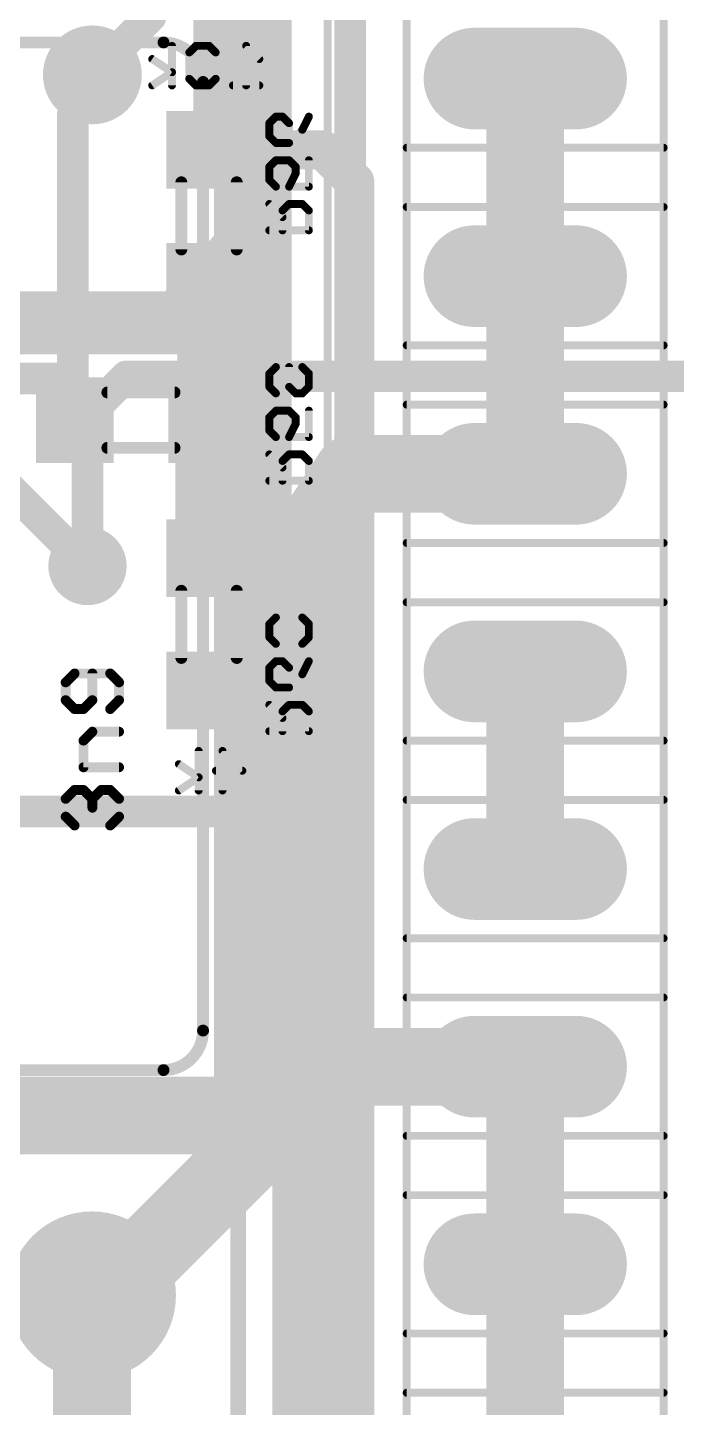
# Model space of a CAD drawing. Header units: inches. Extents: x -5 to 142, y -3 to 122.
# Drawn here: x 118.79 to 127.13, y 42.81 to 60.55 of the extents above; entities that cross this region are included whole.
import ezdxf

# ---------------------------------------------------------------- set-up
doc = ezdxf.new("R2010")
doc.units = ezdxf.units.IN
doc.header["$MEASUREMENT"] = 0
for name, color, linetype in [('1', 22, 'Continuous'), ('15', 22, 'Continuous'), ('16', 175, 'Continuous'), ('17', 82, 'Continuous'), ('18', 82, 'Continuous'), ('2', 175, 'Continuous'), ('21', 253, 'Continuous'), ('26', 253, 'Continuous'), ('27', 253, 'Continuous'), ('28', 253, 'Continuous'), ('51', 253, 'Continuous'), ('52', 253, 'Continuous')]:
    doc.layers.add(name, color=color, linetype=linetype)

# ---------------------------------------------------------------- blocks, each defined once
blk = doc.blocks.new('ROUNDP')
at = {"const_width": 0.5}
blk.add_lwpolyline([(0, -0.25, 1), (0, 0.25, 1), (0, -0.25)], format="xyb", dxfattribs=at)
blk = doc.blocks.new('RECT')
blk.add_solid([(-0.5, -0.5), (0.5, -0.5), (-0.5, 0.5), (0.5, 0.5)])
blk = doc.blocks.new('LONGP100')
at = {"const_width": 1}
blk.add_lwpolyline([(-0.5, 0), (0.5, 0)], dxfattribs=at)
at = {"const_width": 0.5}
for points in [[(-0.5, 0.25, 1), (-0.5, -0.25)], [(0.5, -0.25, 1), (0.5, 0.25)]]:
    blk.add_lwpolyline(points, format="xyb", dxfattribs=at)
blk = doc.blocks.new('ROUNDV')
at = {"const_width": 0.5}
blk.add_lwpolyline([(0, -0.25, 1), (0, 0.25, 1), (0, -0.25)], format="xyb", dxfattribs=at)

msp = doc.modelspace()

# ---------------------------------------------------------------- linework, layer by layer
at = {"layer": '1'}
for points, const_width in [([(121.5938, 81.9062), (121.5938, 57.7188)], 0.8128), ([(120.375, 65.625), (120.375, 60.6875)], 0.4064), ([(122.9375, 50.75), (122.9375, 61.0938)], 0.4064), ([(120.375, 60.6875), (119.625, 59.9375)], 0.4064), ([(125.19, 59.89), (125.19, 57.35)], 1), ([(121.5938, 57.7188), (120.75, 56.75)], 0.8128), ([(125.19, 57.35), (125.19, 54.81)], 1), ([(120.75, 56.75), (106, 56.75)], 0.8128), ([(125.19, 52.27), (125.19, 49.73)], 1), ([(122.8438, 50.4688), (122.9375, 50.75)], 0.4064), ([(113.0312, 50.4688), (122.8438, 50.4688)], 0.4064), ([(121.6875, 46.5625), (122.3125, 47.1875)], 1), ([(122.3125, 47.1875), (125.1875, 47.1875)], 1), ([(125.1875, 47.1875), (125.19, 47.19)], 1), ([(125.19, 47.19), (125.19, 44.65)], 1), ([(118.25, 46.5625), (121.6875, 46.5625)], 1), ([(125.19, 44.65), (125.19, 42.11)], 1)]:
    msp.add_lwpolyline(points, dxfattribs=dict(at, const_width=const_width))
for points, const_width in [([(120.4468, 60.6157, 1), (120.3032, 60.7593)], 0.2032), ([(120.2734, 60.6875, 1), (120.4766, 60.6875)], 0.2032), ([(125.44, 59.89, 1), (124.94, 59.89)], 0.5), ([(119.5532, 60.0093, 1), (119.6968, 59.8657)], 0.2032), ([(121.747, 57.5853, 1), (121.4405, 57.8522)], 0.4064), ([(121.3906, 57.7188, 1), (121.7969, 57.7188)], 0.4064), ([(125.44, 57.35, 1), (124.94, 57.35)], 0.5), ([(124.94, 57.35, 1), (125.44, 57.35)], 0.5), ([(120.75, 56.5468, 1), (120.75, 56.9532)], 0.4064), ([(120.5968, 56.8835, 1), (120.9032, 56.6165)], 0.4064), ([(124.94, 54.81, 1), (125.44, 54.81)], 0.5), ([(125.44, 52.27, 1), (124.94, 52.27)], 0.5), ([(123.0339, 50.7179, 1), (122.8411, 50.7821)], 0.2032), ([(122.8359, 50.75, 1), (123.0391, 50.75)], 0.2032), ([(122.7474, 50.5009, 1), (122.9401, 50.4366)], 0.2032), ([(122.8438, 50.3672, 1), (122.8438, 50.5704)], 0.2032), ([(124.94, 49.73, 1), (125.44, 49.73)], 0.5), ([(122.3125, 47.4375, 1), (122.3125, 46.9375)], 0.5), ([(122.4893, 47.0107, 1), (122.1357, 47.3643)], 0.5), ([(125.0107, 47.3643, 1), (125.3643, 47.0107)], 0.5), ([(125.44, 47.19, 1), (124.94, 47.19)], 0.5), ([(125.3668, 47.0132, 1), (125.0132, 47.3668)], 0.5), ([(125.1875, 46.9375, 1), (125.1875, 47.4375)], 0.5), ([(121.6875, 46.3125, 1), (121.6875, 46.8125)], 0.5), ([(121.5107, 46.7393, 1), (121.8643, 46.3857)], 0.5), ([(125.44, 44.65, 1), (124.94, 44.65)], 0.5), ([(124.94, 44.65, 1), (125.44, 44.65)], 0.5)]:
    msp.add_lwpolyline(points, format="xyb", dxfattribs=dict(at, const_width=const_width))
at = {"layer": '15'}
for points, const_width in [([(120.0625, 56.0625), (119.5625, 55.5625)], 0.4064), ([(127.75, 56.0625), (120.0625, 56.0625)], 0.4064), ([(119.5625, 55.5625), (119.5625, 53.625)], 0.4064), ([(122.9663, 54.81), (122.4375, 54)], 1), ([(125.19, 54.81), (122.9663, 54.81)], 1), ([(122.4375, 54), (122.4375, 40.9488)], 1)]:
    msp.add_lwpolyline(points, dxfattribs=dict(at, const_width=const_width))
for points, const_width in [([(120.0625, 56.1641, 1), (120.0625, 55.9609)], 0.2032), ([(120.1343, 55.9907, 1), (119.9907, 56.1343)], 0.2032), ([(119.6641, 55.5625, 1), (119.4609, 55.5625)], 0.2032), ([(119.4907, 55.6343, 1), (119.6343, 55.4907)], 0.2032), ([(122.9663, 55.06, 1), (122.9663, 54.56)], 0.5), ([(123.1756, 54.6733, 1), (122.7569, 54.9467)], 0.5), ([(125.19, 54.56, 1), (125.19, 55.06)], 0.5), ([(122.6875, 54, 1), (122.1875, 54)], 0.5), ([(122.2282, 54.1367, 1), (122.6468, 53.8633)], 0.5), ([(119.4609, 53.625, 1), (119.6641, 53.625)], 0.2032)]:
    msp.add_lwpolyline(points, format="xyb", dxfattribs=dict(at, const_width=const_width))
at = {"layer": '16'}
for points, const_width in [([(121.125, 58.975), (121.125, 66.0938)], 0.4064), ([(119.625, 59.9375), (119.375, 59.4375)], 0.4064), ([(119.375, 59.4375), (119.375, 55.525)], 0.4064), ([(121.125, 58.975), (122.5875, 58.975)], 0.5), ([(122.5875, 58.975), (123, 58.5625)], 0.5), ([(123, 58.5625), (123, 36.4375)], 0.5), ([(121.125, 57.275), (121.125, 55.525)], 0.8128), ([(121.125, 55.525), (121.1, 55.5)], 0.8128), ([(121.1, 55.5), (121.1, 53.75)], 0.8128), ([(119.375, 55.525), (119.4, 55.5)], 0.4064), ([(121.1, 53.75), (121.125, 53.725)], 0.8128)]:
    msp.add_lwpolyline(points, dxfattribs=dict(at, const_width=const_width))
for points, const_width in [([(119.7159, 59.8921, 1), (119.5341, 59.9829)], 0.2032), ([(119.4766, 59.4375, 1), (119.2734, 59.4375)], 0.2032), ([(119.2841, 59.4829, 1), (119.4659, 59.3921)], 0.2032), ([(121.125, 59.1, 1), (121.125, 58.85)], 0.25), ([(121.0234, 58.975, 1), (121.2266, 58.975)], 0.2032), ([(122.6759, 59.0634, 1), (122.4991, 58.8866)], 0.25), ([(122.5875, 58.85, 1), (122.5875, 59.1)], 0.25), ([(123.125, 58.5625, 1), (122.875, 58.5625)], 0.25), ([(122.9116, 58.4741, 1), (123.0884, 58.6509)], 0.25), ([(121.3282, 57.275, 1), (120.9218, 57.275)], 0.4064), ([(121.3032, 55.5, 1), (120.8968, 55.5)], 0.4064), ([(121.2687, 55.3813, 1), (120.9813, 55.6687)], 0.4064), ([(119.4468, 55.5968, 1), (119.3032, 55.4532)], 0.2032), ([(120.9563, 55.6437, 1), (121.2437, 55.3563)], 0.4064), ([(120.9218, 55.525, 1), (121.3282, 55.525)], 0.4064), ([(119.2734, 55.525, 1), (119.4766, 55.525)], 0.2032), ([(119.3282, 55.4282, 1), (119.4718, 55.5718)], 0.2032), ([(121.2437, 53.8937, 1), (120.9563, 53.6063)], 0.4064), ([(120.8968, 53.75, 1), (121.3032, 53.75)], 0.4064), ([(120.9813, 53.5813, 1), (121.2687, 53.8687)], 0.4064)]:
    msp.add_lwpolyline(points, format="xyb", dxfattribs=dict(at, const_width=const_width))
at = {"layer": '2'}
for points, const_width in [([(121.6875, 46.125), (121.6875, 70.5)], 1), ([(119.5625, 53.625), (113.125, 60.0625)], 0.4064), ([(119.8125, 44.25), (121.6875, 46.125)], 1), ([(119.62, 44.25), (119.8125, 44.25)], 1), ([(119.62, 44.25), (119.62, 40.995)], 1)]:
    msp.add_lwpolyline(points, dxfattribs=dict(at, const_width=const_width))
for points, const_width in [([(119.4907, 53.5532, 1), (119.6343, 53.6968)], 0.2032), ([(121.8643, 45.9482, 1), (121.5107, 46.3018)], 0.5), ([(121.4375, 46.125, 1), (121.9375, 46.125)], 0.5), ([(119.62, 44.5, 1), (119.62, 44)], 0.5), ([(119.87, 44.25, 1), (119.37, 44.25)], 0.5), ([(119.8125, 44, 1), (119.8125, 44.5)], 0.5), ([(119.6357, 44.4268, 1), (119.9893, 44.0732)], 0.5)]:
    msp.add_lwpolyline(points, format="xyb", dxfattribs=dict(at, const_width=const_width))
at = {"layer": '21'}
for points, const_width in [([(121.5, 35.99), (121.5, 69.33)], 0.2032), ([(122.65, 40.459), (122.65, 61.541)], 0.1016), ([(126.968, 61.541), (126.968, 40.459)], 0.1016), ([(123.666, 60.779), (123.666, 41.221)], 0.1016), ([(115.46, 60.354), (120.54, 60.354)], 0.1524), ([(121.048, 59.846), (121.048, 47.654)], 0.1524), ([(119.27, 56.925), (118, 56.925)], 0.4064), ([(119.27, 56.036), (118, 56.036)], 0.4064), ([(120.54, 47.146), (115.46, 47.146)], 0.1524)]:
    msp.add_lwpolyline(points, dxfattribs=dict(at, const_width=const_width))
for points, const_width in [([(121.048, 59.846, 0.4142), (120.54, 60.354)], 0.1524), ([(120.54, 60.3921, 1), (120.54, 60.3159)], 0.0762), ([(120.54, 60.3159, 1), (120.54, 60.3921)], 0.0762), ([(121.0861, 59.846, 1), (121.0099, 59.846)], 0.0762), ([(121.0099, 59.846, 1), (121.0861, 59.846)], 0.0762), ([(119.27, 56.8234, 1), (119.27, 57.0266)], 0.2032), ([(119.27, 55.9344, 1), (119.27, 56.1376)], 0.2032), ([(120.54, 47.146, 0.4142), (121.048, 47.654)], 0.1524), ([(121.0861, 47.654, 1), (121.0099, 47.654)], 0.0762), ([(121.0099, 47.654, 1), (121.0861, 47.654)], 0.0762), ([(120.54, 47.1841, 1), (120.54, 47.1079)], 0.0762), ([(120.54, 47.1079, 1), (120.54, 47.1841)], 0.0762)]:
    msp.add_lwpolyline(points, format="xyb", dxfattribs=dict(at, const_width=const_width))
at = {"layer": '26', "const_width": 0.1016}
for points in [[(121.9, 59.3162), (121.9847, 59.4009)], [(121.9847, 59.4009), (122.0694, 59.4009)], [(122.0694, 59.4009), (122.1542, 59.3162)], [(122.4084, 59.4009), (122.3236, 59.2315)], [(121.9, 59.1467), (121.9, 59.3162)], [(122.1542, 59.3162), (122.1542, 59.062)], [(122.3236, 59.2315), (122.1542, 59.062)], [(121.9847, 59.062), (121.9, 59.1467)], [(122.1542, 59.062), (121.9847, 59.062)], [(121.9847, 58.8396), (121.9, 58.7549)], [(122.1542, 58.8396), (121.9847, 58.8396)], [(122.2389, 58.7549), (122.1542, 58.8396)], [(122.4084, 58.8396), (122.4084, 58.5007)], [(121.9, 58.7549), (121.9, 58.5854)], [(122.1542, 58.5007), (122.2389, 58.6702)], [(122.2389, 58.6702), (122.2389, 58.7549)], [(121.9, 58.5854), (121.9847, 58.5007)], [(122.4084, 58.5007), (122.1542, 58.5007)], [(122.0694, 58.1088), (121.9, 58.2783)], [(122.1542, 58.2783), (122.0694, 58.1936)], [(122.0694, 58.1936), (122.0694, 57.9394)], [(122.3236, 58.2783), (122.1542, 58.2783)], [(122.4084, 58.1936), (122.3236, 58.2783)], [(122.4084, 57.9394), (122.4084, 58.1936)], [(121.9, 57.9394), (122.4084, 57.9394)], [(121.9, 56.0975), (121.9847, 56.1822)], [(121.9847, 56.1822), (122.3236, 56.1822)], [(122.1542, 55.928), (122.1542, 56.1822)], [(122.3236, 56.1822), (122.4084, 56.0975)], [(121.9, 55.928), (121.9, 56.0975)], [(122.4084, 56.0975), (122.4084, 55.928)], [(121.9847, 55.8432), (121.9, 55.928)], [(122.2389, 55.8432), (122.1542, 55.928)], [(122.3236, 55.8432), (122.2389, 55.8432)], [(122.4084, 55.928), (122.3236, 55.8432)], [(121.9847, 55.6209), (121.9, 55.5361)], [(121.9, 55.5361), (121.9, 55.3667)], [(122.1542, 55.6209), (121.9847, 55.6209)], [(122.2389, 55.5361), (122.1542, 55.6209)], [(122.2389, 55.4514), (122.2389, 55.5361)], [(122.4084, 55.6209), (122.4084, 55.2819)], [(121.9, 55.3667), (121.9847, 55.2819)], [(122.1542, 55.2819), (122.2389, 55.4514)], [(122.4084, 55.2819), (122.1542, 55.2819)], [(122.0694, 54.8901), (121.9, 55.0596)], [(122.1542, 55.0596), (122.0694, 54.9748)], [(122.0694, 54.9748), (122.0694, 54.7206)], [(122.3236, 55.0596), (122.1542, 55.0596)], [(122.4084, 54.9748), (122.3236, 55.0596)], [(122.4084, 54.7206), (122.4084, 54.9748)], [(121.9, 54.7206), (122.4084, 54.7206)], [(121.9847, 52.9634), (121.9, 52.8787)], [(121.9, 52.8787), (121.9, 52.7092)], [(122.3236, 52.9634), (121.9847, 52.9634)], [(121.9847, 52.6245), (122.3236, 52.9634)], [(122.4084, 52.8787), (122.3236, 52.9634)], [(122.4084, 52.7092), (122.4084, 52.8787)], [(121.9, 52.7092), (121.9847, 52.6245)], [(121.9847, 52.6245), (122.3236, 52.6245)], [(122.3236, 52.6245), (122.4084, 52.7092)], [(121.9, 52.3174), (121.9847, 52.4021)], [(121.9, 52.1479), (121.9, 52.3174)], [(121.9847, 52.4021), (122.0694, 52.4021)], [(122.0694, 52.4021), (122.1542, 52.3174)], [(122.1542, 52.3174), (122.1542, 52.0632)], [(122.4084, 52.4021), (122.3236, 52.2327)], [(121.9847, 52.0632), (121.9, 52.1479)], [(122.3236, 52.2327), (122.1542, 52.0632)], [(122.1542, 52.0632), (121.9847, 52.0632)], [(122.0694, 51.6713), (121.9, 51.8408)], [(122.1542, 51.8408), (122.0694, 51.7561)], [(122.0694, 51.7561), (122.0694, 51.5019)], [(122.3236, 51.8408), (122.1542, 51.8408)], [(122.4084, 51.7561), (122.3236, 51.8408)], [(122.4084, 51.5019), (122.4084, 51.7561)], [(121.9, 51.5019), (122.4084, 51.5019)]]:
    msp.add_lwpolyline(points, dxfattribs=at)
at = {"layer": '26', "const_width": 0.0508}
for points in [[(121.9847, 59.4263, 1), (121.9847, 59.3755)], [(122.0026, 59.383, 1), (121.9667, 59.4189)], [(122.0874, 59.4189, 1), (122.0515, 59.383)], [(122.0694, 59.3755, 1), (122.0694, 59.4263)], [(122.4311, 59.3896, 1), (122.3857, 59.4123)], [(121.9254, 59.3162, 1), (121.8745, 59.3162)], [(121.882, 59.3342, 1), (121.9179, 59.2982)], [(122.1796, 59.3162, 1), (122.1288, 59.3162)], [(122.1362, 59.2982, 1), (122.1721, 59.3342)], [(122.3009, 59.2428, 1), (122.3464, 59.2201)], [(122.3416, 59.2135, 1), (122.3057, 59.2494)], [(121.8745, 59.1467, 1), (121.9254, 59.1467)], [(121.9179, 59.1647, 1), (121.882, 59.1288)], [(121.9847, 59.0874, 1), (121.9847, 59.0366)], [(121.9667, 59.044, 1), (122.0026, 59.0799)], [(122.1362, 59.0799, 1), (122.1721, 59.044)], [(122.1288, 59.062, 1), (122.1796, 59.062)], [(122.1542, 59.0366, 1), (122.1542, 59.0874)], [(121.9847, 58.865, 1), (121.9847, 58.8142)], [(122.0026, 58.8217, 1), (121.9667, 58.8576)], [(122.1721, 58.8576, 1), (122.1362, 58.8217)], [(122.1542, 58.8142, 1), (122.1542, 58.865)], [(122.4338, 58.8396, 1), (122.383, 58.8396)], [(121.9254, 58.7549, 1), (121.8745, 58.7549)], [(121.882, 58.7729, 1), (121.9179, 58.7369)], [(122.2643, 58.7549, 1), (122.2135, 58.7549)], [(122.2616, 58.6588, 1), (122.2162, 58.6815)], [(122.2209, 58.7369, 1), (122.2569, 58.7729)], [(121.8745, 58.5854, 1), (121.9254, 58.5854)], [(121.9179, 58.6034, 1), (121.882, 58.5675)], [(121.9667, 58.4827, 1), (122.0026, 58.5186)], [(122.1314, 58.512, 1), (122.1769, 58.4893)], [(122.1542, 58.5261, 1), (122.1542, 58.4753)], [(122.2135, 58.6702, 1), (122.2643, 58.6702)], [(122.383, 58.5007, 1), (122.4338, 58.5007)], [(122.4084, 58.4753, 1), (122.4084, 58.5261)], [(121.9179, 58.2963, 1), (121.882, 58.2604)], [(122.0948, 58.1936, 1), (122.044, 58.1936)], [(122.0515, 58.2115, 1), (122.0874, 58.1756)], [(122.1542, 58.3037, 1), (122.1542, 58.2529)], [(122.1721, 58.2604, 1), (122.1362, 58.2963)], [(122.3416, 58.2963, 1), (122.3057, 58.2604)], [(122.3236, 58.2529, 1), (122.3236, 58.3037)], [(122.4338, 58.1936, 1), (122.383, 58.1936)], [(122.3904, 58.1756, 1), (122.4263, 58.2115)], [(122.0515, 58.0909, 1), (122.0874, 58.1268)], [(121.9, 57.9648, 1), (121.9, 57.914)], [(122.044, 57.9394, 1), (122.0948, 57.9394)], [(122.383, 57.9394, 1), (122.4338, 57.9394)], [(122.4084, 57.914, 1), (122.4084, 57.9648)], [(121.9847, 56.2076, 1), (121.9847, 56.1568)], [(122.0026, 56.1642, 1), (121.9667, 56.2002)], [(122.1796, 56.1822, 1), (122.1288, 56.1822)], [(122.3416, 56.2002, 1), (122.3057, 56.1642)], [(122.3236, 56.1568, 1), (122.3236, 56.2076)], [(121.9254, 56.0975, 1), (121.8745, 56.0975)], [(121.882, 56.1154, 1), (121.9179, 56.0795)], [(122.4338, 56.0975, 1), (122.383, 56.0975)], [(122.3904, 56.0795, 1), (122.4263, 56.1154)], [(121.8745, 55.928, 1), (121.9254, 55.928)], [(121.9179, 55.9459, 1), (121.882, 55.91)], [(121.9667, 55.8253, 1), (122.0026, 55.8612)], [(122.1721, 55.9459, 1), (122.1362, 55.91)], [(122.1288, 55.928, 1), (122.1796, 55.928)], [(122.2389, 55.8686, 1), (122.2389, 55.8178)], [(122.2209, 55.8253, 1), (122.2569, 55.8612)], [(122.3057, 55.8612, 1), (122.3416, 55.8253)], [(122.3236, 55.8178, 1), (122.3236, 55.8686)], [(122.383, 55.928, 1), (122.4338, 55.928)], [(122.4263, 55.91, 1), (122.3904, 55.9459)], [(121.9254, 55.5361, 1), (121.8745, 55.5361)], [(121.882, 55.5541, 1), (121.9179, 55.5182)], [(121.9847, 55.6463, 1), (121.9847, 55.5955)], [(122.0026, 55.6029, 1), (121.9667, 55.6388)], [(122.1721, 55.6388, 1), (122.1362, 55.6029)], [(122.1542, 55.5955, 1), (122.1542, 55.6463)], [(122.2643, 55.5361, 1), (122.2135, 55.5361)], [(122.2209, 55.5182, 1), (122.2569, 55.5541)], [(122.4338, 55.6209, 1), (122.383, 55.6209)], [(121.8745, 55.3667, 1), (121.9254, 55.3667)], [(121.9179, 55.3846, 1), (121.882, 55.3487)], [(122.1542, 55.3073, 1), (122.1542, 55.2565)], [(122.2135, 55.4514, 1), (122.2643, 55.4514)], [(122.2616, 55.44, 1), (122.2162, 55.4628)], [(122.4084, 55.2565, 1), (122.4084, 55.3073)], [(121.9667, 55.264, 1), (122.0026, 55.2999)], [(122.1314, 55.2933, 1), (122.1769, 55.2706)], [(122.383, 55.2819, 1), (122.4338, 55.2819)], [(121.9179, 55.0775, 1), (121.882, 55.0416)], [(122.0948, 54.9748, 1), (122.044, 54.9748)], [(122.0515, 54.9928, 1), (122.0874, 54.9569)], [(122.1542, 55.085, 1), (122.1542, 55.0342)], [(122.1721, 55.0416, 1), (122.1362, 55.0775)], [(122.3416, 55.0775, 1), (122.3057, 55.0416)], [(122.3236, 55.0342, 1), (122.3236, 55.085)], [(122.4338, 54.9748, 1), (122.383, 54.9748)], [(122.3904, 54.9569, 1), (122.4263, 54.9928)], [(122.0515, 54.8721, 1), (122.0874, 54.9081)], [(121.9, 54.746, 1), (121.9, 54.6952)], [(122.044, 54.7206, 1), (122.0948, 54.7206)], [(122.383, 54.7206, 1), (122.4338, 54.7206)], [(122.4084, 54.6952, 1), (122.4084, 54.746)], [(121.9254, 52.8787, 1), (121.8745, 52.8787)], [(121.882, 52.8967, 1), (121.9179, 52.8607)], [(121.9847, 52.9888, 1), (121.9847, 52.938)], [(122.0026, 52.9455, 1), (121.9667, 52.9814)], [(122.3416, 52.9814, 1), (122.3057, 52.9455)], [(122.3416, 52.9455, 1), (122.3057, 52.9814)], [(122.3236, 52.938, 1), (122.3236, 52.9888)], [(122.4338, 52.8787, 1), (122.383, 52.8787)], [(122.3904, 52.8607, 1), (122.4263, 52.8967)], [(121.8745, 52.7092, 1), (121.9254, 52.7092)], [(121.9179, 52.7272, 1), (121.882, 52.6913)], [(121.9847, 52.6499, 1), (121.9847, 52.5991)], [(122.3236, 52.5991, 1), (122.3236, 52.6499)], [(122.383, 52.7092, 1), (122.4338, 52.7092)], [(122.4263, 52.6913, 1), (122.3904, 52.7272)], [(121.9667, 52.6424, 1), (122.0026, 52.6065)], [(121.9667, 52.6065, 1), (122.0026, 52.6424)], [(122.3057, 52.6424, 1), (122.3416, 52.6065)], [(121.9254, 52.3174, 1), (121.8745, 52.3174)], [(121.882, 52.3354, 1), (121.9179, 52.2994)], [(121.9847, 52.4275, 1), (121.9847, 52.3767)], [(122.0026, 52.3842, 1), (121.9667, 52.4201)], [(122.0874, 52.4201, 1), (122.0515, 52.3842)], [(122.0694, 52.3767, 1), (122.0694, 52.4275)], [(122.1796, 52.3174, 1), (122.1288, 52.3174)], [(122.1362, 52.2994, 1), (122.1721, 52.3354)], [(122.4311, 52.3908, 1), (122.3857, 52.4135)], [(121.8745, 52.1479, 1), (121.9254, 52.1479)], [(121.9179, 52.1659, 1), (121.882, 52.13)], [(122.3009, 52.244, 1), (122.3464, 52.2213)], [(122.3416, 52.2147, 1), (122.3057, 52.2506)], [(121.9847, 52.0886, 1), (121.9847, 52.0378)], [(121.9667, 52.0452, 1), (122.0026, 52.0811)], [(122.1362, 52.0811, 1), (122.1721, 52.0452)], [(122.1288, 52.0632, 1), (122.1796, 52.0632)], [(122.1542, 52.0378, 1), (122.1542, 52.0886)], [(121.9179, 51.8588, 1), (121.882, 51.8229)], [(122.0948, 51.7561, 1), (122.044, 51.7561)], [(122.0515, 51.774, 1), (122.0874, 51.7381)], [(122.1542, 51.8662, 1), (122.1542, 51.8154)], [(122.1721, 51.8229, 1), (122.1362, 51.8588)], [(122.3416, 51.8588, 1), (122.3057, 51.8229)], [(122.3236, 51.8154, 1), (122.3236, 51.8662)], [(122.4338, 51.7561, 1), (122.383, 51.7561)], [(122.3904, 51.7381, 1), (122.4263, 51.774)], [(122.0515, 51.6534, 1), (122.0874, 51.6893)], [(121.9, 51.5273, 1), (121.9, 51.4765)], [(122.044, 51.5019, 1), (122.0948, 51.5019)], [(122.383, 51.5019, 1), (122.4338, 51.5019)], [(122.4084, 51.4765, 1), (122.4084, 51.5273)]]:
    msp.add_lwpolyline(points, format="xyb", dxfattribs=at)
at = {"layer": '27', "const_width": 0.127}
for points in [[(119.3965, 52.2439), (119.2821, 52.1295)], [(119.2821, 52.1295), (119.2821, 51.9007)], [(119.8541, 52.2439), (119.3965, 52.2439)], [(119.6253, 51.9007), (119.6253, 52.2439)], [(119.9685, 52.1295), (119.8541, 52.2439)], [(119.9685, 51.9007), (119.9685, 52.1295)], [(119.2821, 51.9007), (119.3965, 51.7863)], [(119.5109, 51.7863), (119.6253, 51.9007)], [(119.8541, 51.7863), (119.9685, 51.9007)], [(119.3965, 51.7863), (119.5109, 51.7863)], [(119.5109, 51.3811), (119.6253, 51.4955)], [(119.5109, 51.0379), (119.5109, 51.3811)], [(119.6253, 51.4955), (119.9685, 51.4955)], [(119.9685, 51.0379), (119.5109, 51.0379)], [(119.2821, 50.6327), (119.3965, 50.7471)], [(119.3965, 50.7471), (119.5109, 50.7471)], [(119.5109, 50.7471), (119.6253, 50.6327)], [(119.6253, 50.6327), (119.7397, 50.7471)], [(119.7397, 50.7471), (119.8541, 50.7471)], [(119.8541, 50.7471), (119.9685, 50.6327)], [(119.2821, 50.4039), (119.2821, 50.6327)], [(119.6253, 50.6327), (119.6253, 50.5183)], [(119.9685, 50.6327), (119.9685, 50.4039)], [(119.3965, 50.2895), (119.2821, 50.4039)], [(119.9685, 50.4039), (119.8541, 50.2895)]]:
    msp.add_lwpolyline(points, dxfattribs=at)
at = {"layer": '27', "const_width": 0.0635}
for points in [[(119.3139, 52.1295, 1), (119.2504, 52.1295)], [(119.2597, 52.152, 1), (119.3046, 52.1071)], [(119.3965, 52.2757, 1), (119.3965, 52.2122)], [(119.419, 52.2215, 1), (119.3741, 52.2664)], [(119.6571, 52.2439, 1), (119.5936, 52.2439)], [(119.8766, 52.2664, 1), (119.8317, 52.2215)], [(119.8541, 52.2122, 1), (119.8541, 52.2757)], [(120.0003, 52.1295, 1), (119.9368, 52.1295)], [(119.946, 52.1071, 1), (119.991, 52.152)], [(119.3046, 51.9232, 1), (119.2597, 51.8783)], [(119.6478, 51.8783, 1), (119.6029, 51.9232)], [(119.991, 51.8783, 1), (119.946, 51.9232)], [(119.2504, 51.9007, 1), (119.3139, 51.9007)], [(119.3965, 51.8181, 1), (119.3965, 51.7546)], [(119.3741, 51.7639, 1), (119.419, 51.8088)], [(119.4885, 51.8088, 1), (119.5334, 51.7639)], [(119.5109, 51.7546, 1), (119.5109, 51.8181)], [(119.5936, 51.9007, 1), (119.6571, 51.9007)], [(119.8317, 51.8088, 1), (119.8766, 51.7639)], [(119.9368, 51.9007, 1), (120.0003, 51.9007)], [(119.5427, 51.3811, 1), (119.4792, 51.3811)], [(119.4885, 51.4036, 1), (119.5334, 51.3587)], [(119.6253, 51.5273, 1), (119.6253, 51.4638)], [(119.6478, 51.4731, 1), (119.6029, 51.518)], [(119.9685, 51.4638, 1), (119.9685, 51.5273)], [(119.5109, 51.0697, 1), (119.5109, 51.0062)], [(119.9685, 51.0062, 1), (119.9685, 51.0697)], [(119.4792, 51.0379, 1), (119.5427, 51.0379)], [(119.3965, 50.7788, 1), (119.3965, 50.7153)], [(119.419, 50.7246, 1), (119.3741, 50.7695)], [(119.5334, 50.7695, 1), (119.4885, 50.7246)], [(119.5109, 50.7153, 1), (119.5109, 50.7788)], [(119.7397, 50.7788, 1), (119.7397, 50.7153)], [(119.7622, 50.7246, 1), (119.7173, 50.7695)], [(119.8766, 50.7695, 1), (119.8317, 50.7246)], [(119.8541, 50.7153, 1), (119.8541, 50.7788)], [(119.3139, 50.6327, 1), (119.2504, 50.6327)], [(119.2597, 50.6551, 1), (119.3046, 50.6102)], [(119.6571, 50.6327, 1), (119.5936, 50.6327)], [(119.5936, 50.5183, 1), (119.6571, 50.5183)], [(119.6029, 50.6551, 1), (119.6478, 50.6102)], [(119.6029, 50.6102, 1), (119.6478, 50.6551)], [(120.0003, 50.6327, 1), (119.9368, 50.6327)], [(119.946, 50.6102, 1), (119.991, 50.6551)], [(119.2504, 50.4039, 1), (119.3139, 50.4039)], [(119.3046, 50.4263, 1), (119.2597, 50.3814)], [(119.9368, 50.4039, 1), (120.0003, 50.4039)], [(119.991, 50.3814, 1), (119.946, 50.4263)], [(119.3741, 50.267, 1), (119.419, 50.312)], [(119.8317, 50.312, 1), (119.8766, 50.267)]]:
    msp.add_lwpolyline(points, format="xyb", dxfattribs=at)
at = {"layer": '28', "const_width": 0.1016}
for points in [[(120.6491, 59.8021), (120.6491, 60.3105)], [(120.9562, 60.3105), (120.8714, 60.2257)], [(121.1257, 60.3105), (120.9562, 60.3105)], [(121.2104, 60.2257), (121.1257, 60.3105)], [(121.7717, 60.141), (121.6022, 60.3105)], [(121.6022, 60.3105), (121.6022, 59.8021)], [(120.6491, 59.9715), (120.3949, 60.141)], [(120.8714, 60.2257), (120.8714, 59.8868)], [(121.2104, 59.8868), (120.8714, 60.2257)], [(121.2104, 59.8868), (121.2104, 60.2257)], [(120.3949, 59.8021), (120.6491, 59.9715)], [(120.8714, 59.8868), (120.9562, 59.8021)], [(120.9562, 59.8021), (121.1257, 59.8021)], [(121.1257, 59.8021), (121.2104, 59.8868)], [(121.7717, 59.8021), (121.4327, 59.8021)], [(120.9916, 50.7396), (120.9916, 51.248)], [(121.2987, 50.7396), (121.2987, 51.248)], [(121.2987, 51.248), (121.553, 50.9938)], [(120.9916, 50.909), (120.7374, 51.0785)], [(120.7374, 50.7396), (120.9916, 50.909)], [(121.553, 50.9938), (121.214, 50.9938)]]:
    msp.add_lwpolyline(points, dxfattribs=at)
at = {"layer": '28', "const_width": 0.0508}
for points in [[(120.6745, 60.3105, 1), (120.6237, 60.3105)], [(120.9562, 60.3359, 1), (120.9562, 60.2851)], [(120.9741, 60.2925, 1), (120.9382, 60.3284)], [(121.1436, 60.3284, 1), (121.1077, 60.2925)], [(121.1257, 60.2851, 1), (121.1257, 60.3359)], [(121.6276, 60.3105, 1), (121.5768, 60.3105)], [(121.6202, 60.3284, 1), (121.5843, 60.2925)], [(120.409, 60.1621, 1), (120.3808, 60.1199)], [(120.8968, 60.2257, 1), (120.846, 60.2257)], [(120.8894, 60.2437, 1), (120.8535, 60.2078)], [(120.8535, 60.2437, 1), (120.8894, 60.2078)], [(121.2358, 60.2257, 1), (121.185, 60.2257)], [(121.1924, 60.2078, 1), (121.2284, 60.2437)], [(121.7537, 60.123, 1), (121.7897, 60.159)], [(120.6632, 59.9504, 1), (120.635, 59.9927)], [(120.635, 59.9504, 1), (120.6632, 59.9927)], [(120.3808, 59.8232, 1), (120.409, 59.7809)], [(120.6237, 59.8021, 1), (120.6745, 59.8021)], [(120.846, 59.8868, 1), (120.8968, 59.8868)], [(120.8894, 59.9047, 1), (120.8535, 59.8688)], [(120.9562, 59.8275, 1), (120.9562, 59.7767)], [(120.9382, 59.7841, 1), (120.9741, 59.82)], [(121.1077, 59.82, 1), (121.1436, 59.7841)], [(121.1257, 59.7767, 1), (121.1257, 59.8275)], [(121.185, 59.8868, 1), (121.2358, 59.8868)], [(121.2284, 59.8688, 1), (121.1924, 59.9047)], [(121.1924, 59.8688, 1), (121.2284, 59.9047)], [(121.4327, 59.8275, 1), (121.4327, 59.7767)], [(121.5768, 59.8021, 1), (121.6276, 59.8021)], [(121.7717, 59.7767, 1), (121.7717, 59.8275)], [(121.017, 51.248, 1), (120.9662, 51.248)], [(121.3241, 51.248, 1), (121.2733, 51.248)], [(121.3167, 51.2659, 1), (121.2808, 51.23)], [(120.7515, 51.0996, 1), (120.7233, 51.0574)], [(121.0057, 50.8879, 1), (120.9776, 50.9302)], [(120.9776, 50.8879, 1), (121.0057, 50.9302)], [(121.214, 51.0192, 1), (121.214, 50.9684)], [(121.535, 50.9758, 1), (121.5709, 51.0117)], [(121.553, 50.9684, 1), (121.553, 51.0192)], [(120.7233, 50.7607, 1), (120.7515, 50.7184)], [(120.9662, 50.7396, 1), (121.017, 50.7396)], [(121.2733, 50.7396, 1), (121.3241, 50.7396)]]:
    msp.add_lwpolyline(points, format="xyb", dxfattribs=at)
at = {"layer": '51'}
for points, const_width in [([(126.968, 59.001), (123.666, 59.001)], 0.1016), ([(126.968, 58.239), (123.666, 58.239)], 0.1016), ([(126.968, 56.461), (123.666, 56.461)], 0.1016), ([(126.968, 55.699), (123.666, 55.699)], 0.1016), ([(126.968, 53.921), (123.666, 53.921)], 0.1016), ([(126.968, 53.159), (123.666, 53.159)], 0.1016), ([(126.968, 51.381), (123.666, 51.381)], 0.1016), ([(126.968, 50.619), (123.666, 50.619)], 0.1016), ([(126.968, 48.841), (123.666, 48.841)], 0.1016), ([(126.968, 48.079), (123.666, 48.079)], 0.1016), ([(126.968, 46.301), (123.666, 46.301)], 0.1016), ([(126.968, 45.539), (123.666, 45.539)], 0.1016), ([(119.62, 44.25), (118.477, 44.25)], 0.508), ([(126.968, 43.761), (123.666, 43.761)], 0.1016), ([(126.968, 42.999), (123.666, 42.999)], 0.1016)]:
    msp.add_lwpolyline(points, dxfattribs=dict(at, const_width=const_width))
for points, const_width in [([(123.666, 59.0264, 1), (123.666, 58.9756)], 0.0508), ([(126.968, 58.9756, 1), (126.968, 59.0264)], 0.0508), ([(123.666, 58.2644, 1), (123.666, 58.2136)], 0.0508), ([(126.968, 58.2136, 1), (126.968, 58.2644)], 0.0508), ([(123.666, 56.4864, 1), (123.666, 56.4356)], 0.0508), ([(126.968, 56.4356, 1), (126.968, 56.4864)], 0.0508), ([(123.666, 55.7244, 1), (123.666, 55.6736)], 0.0508), ([(126.968, 55.6736, 1), (126.968, 55.7244)], 0.0508), ([(123.666, 53.9464, 1), (123.666, 53.8956)], 0.0508), ([(126.968, 53.8956, 1), (126.968, 53.9464)], 0.0508), ([(123.666, 53.1844, 1), (123.666, 53.1336)], 0.0508), ([(126.968, 53.1336, 1), (126.968, 53.1844)], 0.0508), ([(123.666, 51.4064, 1), (123.666, 51.3556)], 0.0508), ([(126.968, 51.3556, 1), (126.968, 51.4064)], 0.0508), ([(123.666, 50.6444, 1), (123.666, 50.5936)], 0.0508), ([(126.968, 50.5936, 1), (126.968, 50.6444)], 0.0508), ([(123.666, 48.8664, 1), (123.666, 48.8156)], 0.0508), ([(126.968, 48.8156, 1), (126.968, 48.8664)], 0.0508), ([(123.666, 48.1044, 1), (123.666, 48.0536)], 0.0508), ([(126.968, 48.0536, 1), (126.968, 48.1044)], 0.0508), ([(123.666, 46.3264, 1), (123.666, 46.2756)], 0.0508), ([(126.968, 46.2756, 1), (126.968, 46.3264)], 0.0508), ([(123.666, 45.5644, 1), (123.666, 45.5136)], 0.0508), ([(126.968, 45.5136, 1), (126.968, 45.5644)], 0.0508), ([(119.62, 44.123, 1), (119.62, 44.377)], 0.254), ([(123.666, 43.7864, 1), (123.666, 43.7356)], 0.0508), ([(126.968, 43.7356, 1), (126.968, 43.7864)], 0.0508), ([(123.666, 43.0244, 1), (123.666, 42.9736)], 0.0508), ([(126.968, 42.9736, 1), (126.968, 43.0244)], 0.0508)]:
    msp.add_lwpolyline(points, format="xyb", dxfattribs=dict(at, const_width=const_width))
at = {"layer": '52', "const_width": 0.1524}
for points in [[(120.769, 57.693), (120.769, 58.557)], [(121.481, 58.557), (121.481, 57.693)], [(119.818, 55.856), (120.682, 55.856)], [(120.682, 55.144), (119.818, 55.144)], [(120.769, 52.443), (120.769, 53.307)], [(121.481, 53.307), (121.481, 52.443)]]:
    msp.add_lwpolyline(points, dxfattribs=at)
at = {"layer": '52', "const_width": 0.0762}
for points in [[(120.8071, 58.557, 1), (120.7309, 58.557)], [(121.5191, 58.557, 1), (121.4429, 58.557)], [(120.7309, 57.693, 1), (120.8071, 57.693)], [(121.4429, 57.693, 1), (121.5191, 57.693)], [(119.818, 55.8941, 1), (119.818, 55.8179)], [(120.682, 55.8179, 1), (120.682, 55.8941)], [(119.818, 55.1821, 1), (119.818, 55.1059)], [(120.682, 55.1059, 1), (120.682, 55.1821)], [(120.8071, 53.307, 1), (120.7309, 53.307)], [(121.5191, 53.307, 1), (121.4429, 53.307)], [(120.7309, 52.443, 1), (120.8071, 52.443)], [(121.4429, 52.443, 1), (121.5191, 52.443)]]:
    msp.add_lwpolyline(points, format="xyb", dxfattribs=at)

# ---------------------------------------------------------------- block references
at = {"layer": '16', "yscale": 1.1}
for p, rotation in [((121.125, 58.975), 90), ((121.125, 57.275), 90), ((119.4, 55.5), 180), ((121.1, 55.5), 180), ((121.125, 53.725), 90), ((121.125, 52.025), 90)]:
    msp.add_blockref('RECT', p, dxfattribs=dict(at, rotation=rotation))
at = {"layer": '17', "xscale": 1.3064, "yscale": 1.3064}
for name, p in [('LONGP100', (125.19, 59.89)), ('LONGP100', (125.19, 59.89)), ('ROUNDP', (125.19, 59.89)), ('ROUNDP', (125.19, 59.89)), ('LONGP100', (125.19, 57.35)), ('LONGP100', (125.19, 57.35)), ('ROUNDP', (125.19, 57.35)), ('ROUNDP', (125.19, 57.35)), ('LONGP100', (125.19, 54.81)), ('LONGP100', (125.19, 54.81)), ('ROUNDP', (125.19, 54.81)), ('ROUNDP', (125.19, 54.81)), ('LONGP100', (125.19, 52.27)), ('LONGP100', (125.19, 52.27)), ('ROUNDP', (125.19, 52.27)), ('ROUNDP', (125.19, 52.27)), ('LONGP100', (125.19, 49.73)), ('LONGP100', (125.19, 49.73)), ('ROUNDP', (125.19, 49.73)), ('ROUNDP', (125.19, 49.73)), ('LONGP100', (125.19, 47.19)), ('LONGP100', (125.19, 47.19)), ('ROUNDP', (125.19, 47.19)), ('ROUNDP', (125.19, 47.19)), ('LONGP100', (125.19, 44.65)), ('LONGP100', (125.19, 44.65)), ('ROUNDP', (125.19, 44.65)), ('ROUNDP', (125.19, 44.65))]:
    msp.add_blockref(name, p, dxfattribs=at)
at = {"layer": '17', "rotation": 180}
for xscale, yscale in [(2.159, 2.159), (2.159, 2.159), (1.2192, 1.2192), (1.2192, 1.2192)]:
    msp.add_blockref('ROUNDP', (119.62, 44.25), dxfattribs=dict(at, xscale=xscale, yscale=yscale))
at = {"layer": '18'}
for p, xscale, yscale in [((119.625, 59.9375), 1.27, 1.27), ((119.625, 59.9375), 1.27, 1.27), ((119.625, 59.9375), 1.2064, 1.2064), ((119.625, 59.9375), 1.2064, 1.2064), ((119.5625, 53.625), 1.0064, 1.0064), ((119.5625, 53.625), 1.0064, 1.0064), ((119.5625, 53.625), 0.9048, 0.9048), ((119.5625, 53.625), 0.9048, 0.9048)]:
    msp.add_blockref('ROUNDV', p, dxfattribs=dict(at, xscale=xscale, yscale=yscale))
at = {"layer": '52', "xscale": 0.4064, "yscale": 0.8636}
for p, rotation in [((121.125, 58.76), 90), ((121.125, 57.49), 90), ((119.615, 55.5), 180), ((120.885, 55.5), 180), ((121.125, 53.51), 90), ((121.125, 52.24), 90)]:
    msp.add_blockref('RECT', p, dxfattribs=dict(at, rotation=rotation))

doc.saveas('drawing.dxf')
